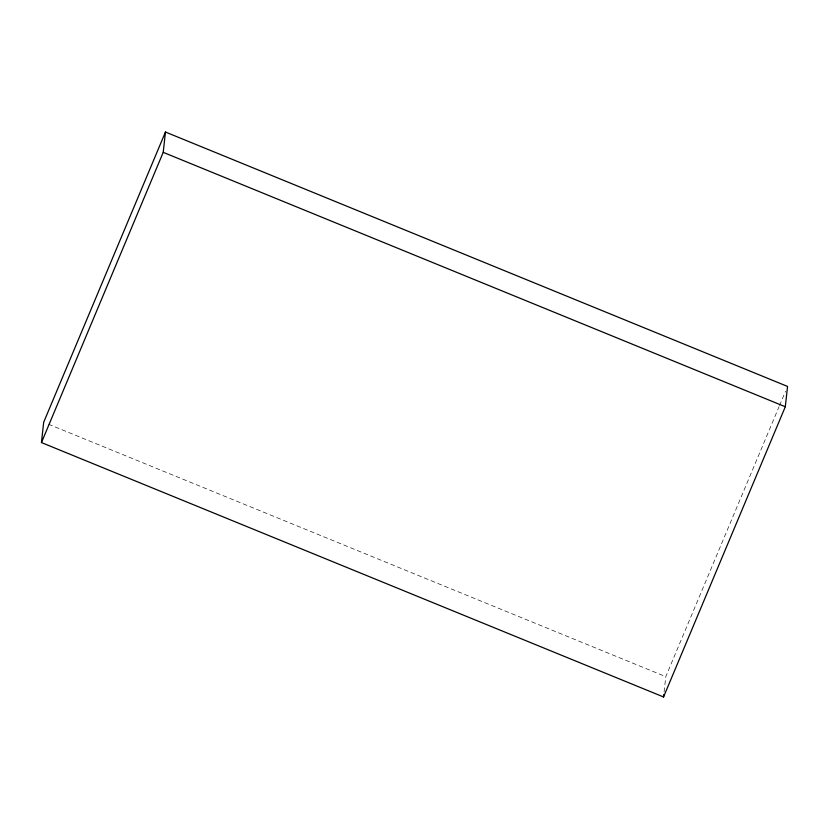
<?xml version="1.0" encoding="UTF-8"?>
<svg xmlns="http://www.w3.org/2000/svg" width="829" height="829" viewBox="0 0 829 829"><rect width="100%" height="100%" fill="white"/><g stroke="black" fill="none" stroke-linecap="round" stroke-linejoin="round"><path stroke-width="0.62" stroke-dasharray="4.14 3.11" d="M664.102 691.894L665.78 676.661L779.032 406.738M779.529 405.547L785.55 391.215M48.486 424.21L665.78 676.661"/><path stroke-width="1.24" d="M41.45 442.562L43.688 422.251L165.458 132.029L787.55 386.438L785.312 406.749L663.542 696.971L41.45 442.562L163.22 152.339L165.458 132.029M663.542 696.971L663.822 694.433M163.22 152.339L785.312 406.749"/></g></svg>
